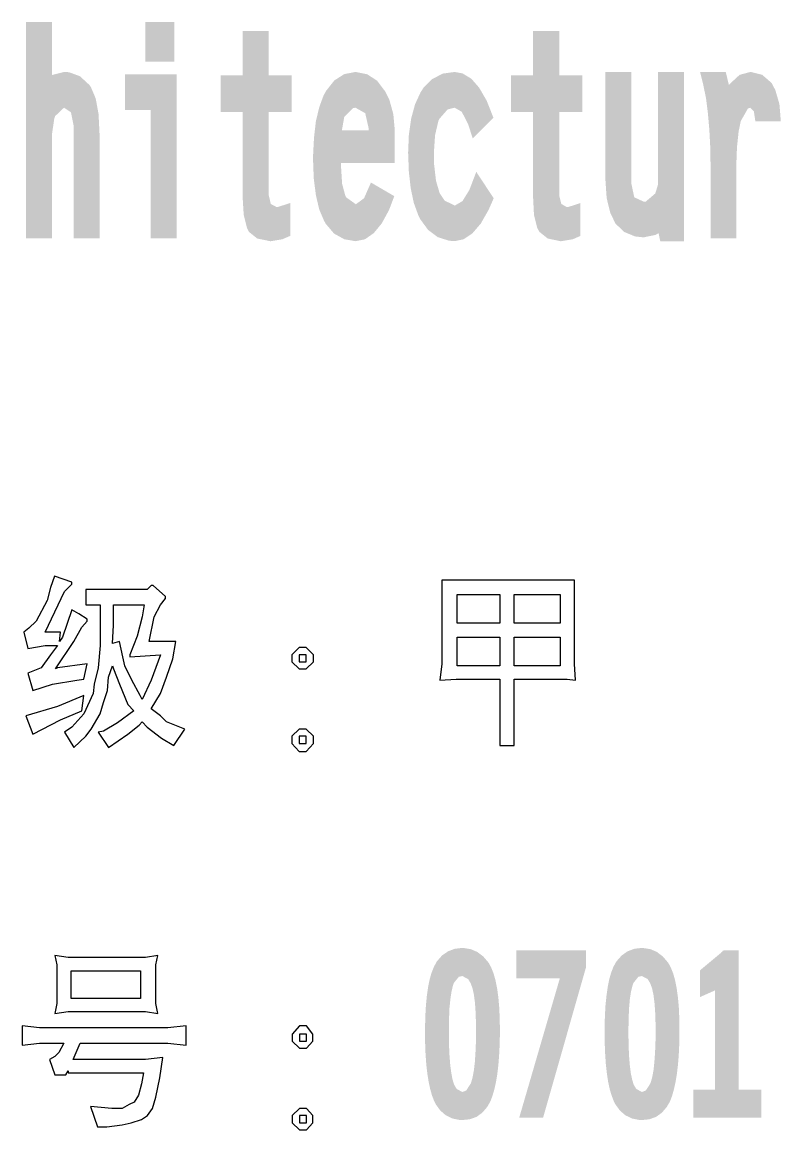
# Model space of a CAD drawing. Extents: x 1417642 to 3570900, y 124798 to 1191112.
# Drawn here: x 1610974 to 1612647, y 753024 to 755467 of the extents above; entities that cross this region are included whole.
import ezdxf

# ---------------------------------------------------------------- set-up
doc = ezdxf.new("R2010")
doc.units = 0
doc.header["$LTSCALE"] = 1000
doc.header["$MEASUREMENT"] = 0
doc.layers.add('图戳', color=211, linetype='CONTINUOUS')

msp = doc.modelspace()

# ---------------------------------------------------------------- hatches: boundary and pattern name
at = {"layer": '图戳'}
for points in [[(1611121.6, 755328.6), (1611101.1, 755347.5), (1611077, 755356.4), (1611065.9, 755356.9), (1611040.7, 755350.6), (1611039.1, 755349.6), (1611039.1, 755466.8), (1610982.4, 755466.8), (1610982.4, 754990.1), (1611039.1, 754990.1), (1611039.1, 755217.1), (1611044.4, 755253.9), (1611046.5, 755259.7), (1611065.9, 755278.1), (1611081.2, 755268.1), (1611087, 755239.2), (1611087.5, 755221.9), (1611087.5, 754990.1), (1611144.2, 754990.1), (1611144.2, 755221.9), (1611142.1, 755264.4), (1611135.8, 755298.6), (1611125.3, 755323.3)], [(1611568.3, 755349.6), (1611517.4, 755349.6), (1611517.4, 755447.3), (1611459.6, 755447.3), (1611459.6, 755349.6), (1611411.7, 755349.6), (1611411.7, 755268.6), (1611459.6, 755268.6), (1611459.6, 755084.7), (1611462.2, 755042.1), (1611469.5, 755012.7), (1611473.7, 755004.3), (1611492.1, 754989.6), (1611520.5, 754983.8), (1611522.1, 754983.8), (1611547.3, 754988), (1611564.7, 754995.4), (1611564.7, 755067.9), (1611538.4, 755059.5), (1611534.7, 755059), (1611522.1, 755065.8), (1611517.4, 755084.7), (1611517.4, 755268.6), (1611568.3, 755268.6)], [(1612209, 755349.6), (1612158, 755349.6), (1612158, 755447.3), (1612100.2, 755447.3), (1612100.2, 755349.6), (1612051.8, 755349.6), (1612051.8, 755268.6), (1612100.2, 755268.6), (1612100.2, 755084.7), (1612102.3, 755042.1), (1612109.6, 755012.7), (1612114.4, 755004.3), (1612132.8, 754989.6), (1612160.6, 754983.8), (1612162.7, 754983.8), (1612187.9, 754988), (1612204.8, 754995.4), (1612204.8, 755067.9), (1612179, 755059.5), (1612174.8, 755059), (1612162.7, 755065.8), (1612158, 755084.7), (1612158, 755268.6), (1612209, 755268.6)], [(1611998.2, 755293.3), (1611981.4, 755322.3), (1611964.1, 755342.2), (1611944.6, 755353.8), (1611927.3, 755356.9), (1611901, 755353.3), (1611877.9, 755341.2), (1611858.4, 755321.7), (1611852.1, 755311.7), (1611840, 755285.5), (1611831.6, 755254.5), (1611826.4, 755218.7), (1611824.8, 755178.8), (1611826.4, 755136.7), (1611830.6, 755100), (1611837.4, 755067.9), (1611847.4, 755040.6), (1611851.6, 755032.2), (1611868.9, 755008.5), (1611890, 754992.7), (1611914.7, 754984.9), (1611927.3, 754983.8), (1611947.3, 754988), (1611966.7, 755001.2), (1611985.1, 755022.7), (1612002.4, 755053.2), (1612013.5, 755078.4), (1611975.1, 755136.7), (1611959.9, 755096.8), (1611944.6, 755072.1), (1611927.9, 755062.4), (1611905.2, 755073.2), (1611894.2, 755090), (1611886.3, 755116.8), (1611882.1, 755153), (1611881.6, 755178.8), (1611884.2, 755217.7), (1611891.5, 755248.7), (1611893.6, 755253.4), (1611912, 755274.4), (1611927.3, 755278.1), (1611943, 755269.2), (1611957.2, 755241.8), (1611967.2, 755210.3), (1612012.9, 755256)], [(1612316.7, 755356.9), (1612259.9, 755356.9), (1612259.9, 755118.3), (1612262.6, 755078.9), (1612270.5, 755046.4), (1612282, 755022.7), (1612300.9, 755004.3), (1612325.1, 754994.3), (1612344, 754992.2), (1612369.8, 754997.5), (1612377.1, 755001.2), (1612380.8, 754983.8), (1612432.8, 754983.8), (1612432.8, 755008), (1612432.8, 755038.5), (1612432.8, 755073.2), (1612432.8, 755111), (1612432.8, 755144.6), (1612432.8, 755356.9), (1612376.1, 755356.9), (1612376.1, 755144.6), (1612376.1, 755139.9), (1612376.1, 755109.4), (1612369.8, 755088.9), (1612348.8, 755071.1), (1612344, 755071.1), (1612323.5, 755080.5), (1612316.7, 755112.6), (1612316.7, 755118.3)], [(1612574.2, 755276.5), (1612579.5, 755278.1), (1612587.3, 755269.7), (1612590.5, 755248.2), (1612646.7, 755248.2), (1612643.6, 755286), (1612634.6, 755317), (1612626.2, 755332.8), (1612605.7, 755350.6), (1612580.5, 755356.9), (1612579.5, 755356.9), (1612555.8, 755350.6), (1612534.3, 755330.7), (1612532.2, 755328), (1612525.3, 755356.9), (1612468.6, 755356.9), (1612475.4, 755329.6), (1612481.7, 755299.1), (1612485.9, 755265.5), (1612489.1, 755228.7), (1612491.2, 755188.8), (1612491.7, 755151.5), (1612491.7, 755150.9), (1612491.7, 754990.1), (1612548.5, 754990.1), (1612548.5, 755150.9), (1612550, 755191.4), (1612553.7, 755226.1), (1612558.4, 755248.7)], [(1612217, 753420.3), (1612063.5, 753420.3), (1612063.5, 753358.3), (1612159.4, 753358.3), (1612069.7, 753050.7), (1612122.4, 753050.7), (1612217, 753382.4)], [(1612553.9, 753420.3), (1612520.9, 753420.3), (1612520.9, 753418.9), (1612518.2, 753418.9), (1612518.2, 753417.6), (1612515.1, 753415.3), (1612515.1, 753414.7), (1612468.8, 753376.1), (1612468.8, 753317), (1612501.2, 753331.5), (1612501.2, 753112.5), (1612453.7, 753112.5), (1612453.7, 753050.7), (1612603.4, 753050.7), (1612603.4, 753112.5), (1612553.9, 753112.5)]]:
    msp.add_hatch(color=256, dxfattribs=at).paths.add_polyline_path(points)
h = msp.add_hatch(color=256, dxfattribs=at)
h.paths.add_polyline_path([(1611309.3, 755466.8), (1611245.1, 755466.8), (1611245.1, 755379.5), (1611309.3, 755379.5)])
h.paths.add_polyline_path([(1611314, 755351.7), (1611200.5, 755351.7), (1611200.5, 755272.9), (1611257.2, 755272.9), (1611257.2, 754990.1), (1611314, 754990.1)])
h = msp.add_hatch(color=256, dxfattribs=at)
h.paths.add_polyline_path([(1611774.4, 755313.8), (1611756.5, 755337.5), (1611734.9, 755351.7), (1611709.2, 755356.9), (1611708.7, 755356.9), (1611684, 755352.2), (1611662.4, 755338.5), (1611644, 755315.4), (1611638.2, 755304.9), (1611628.8, 755279.2), (1611621.4, 755248.2), (1611617.2, 755211.9), (1611615.1, 755170.4), (1611615.1, 755164.1), (1611616.7, 755122), (1611621.4, 755085.2), (1611628.8, 755053.7), (1611639.8, 755028), (1611643.5, 755021.7), (1611661.4, 755000.6), (1611684, 754988), (1611708.7, 754983.8), (1611729.7, 754988), (1611748.6, 755001.2), (1611766.5, 755022.7), (1611782.8, 755052.7), (1611794.3, 755083.1), (1611742.8, 755113.1), (1611727.6, 755078.4), (1611709.5, 755065.2), (1611688.2, 755080.5), (1611686.1, 755084.7), (1611679.2, 755110.5), (1611676.6, 755152.5), (1611676.6, 755156.2), (1611795.4, 755156.2), (1611795.4, 755228.2), (1611792.2, 755263.9), (1611783.3, 755296)])
h.paths.add_polyline_path([(1611730.2, 755266), (1611737.6, 755233.4), (1611737.6, 755228.2), (1611678.7, 755228.2), (1611684, 755258.1), (1611702.9, 755277.1), (1611708.7, 755278.1)], flags=16)
h = msp.add_hatch(color=256, dxfattribs=at)
h.paths.add_polyline_path([(1612025.6, 753295), (1612023.7, 753316.8), (1612021, 753336.3), (1612017.5, 753353.7), (1612013.3, 753368.9), (1612008.2, 753381.7), (1612002.5, 753392.3), (1612002.1, 753392.9), (1611990.5, 753406.4), (1611977.4, 753416.4), (1611962.9, 753422.6), (1611946.8, 753425.1), (1611944.3, 753425.3), (1611927.7, 753423.4), (1611912.9, 753417.8), (1611899.7, 753408.7), (1611888.3, 753395.8), (1611887.2, 753393.8), (1611881.6, 753383.4), (1611876.6, 753370.9), (1611872.3, 753356), (1611868.8, 753338.8), (1611866.1, 753319.5), (1611864, 753298.1), (1611862.7, 753274.3), (1611862.1, 753248.2), (1611862.1, 753241.9), (1611862.3, 753215.6), (1611863.2, 753191.3), (1611864.8, 753168.9), (1611867.1, 753148.6), (1611870, 753130.4), (1611873.5, 753114), (1611877.5, 753099.7), (1611882.2, 753087.6), (1611885.6, 753080.6), (1611895.9, 753066.5), (1611908, 753056.1), (1611922.3, 753049.2), (1611938.3, 753045.9), (1611944.3, 753045.7), (1611960.9, 753047.4), (1611975.8, 753052.8), (1611988.4, 753061.9), (1611999.2, 753074.6), (1612006.3, 753087), (1612010.9, 753099.4), (1612015, 753113.5), (1612018.5, 753129.3), (1612021.4, 753146.9), (1612023.7, 753166.2), (1612025.4, 753187.4), (1612026.6, 753210.4), (1612027.2, 753234.9), (1612027.2, 753244.6), (1612026.8, 753270.8)])
h.paths.add_polyline_path([(1611973.7, 753281.4), (1611974.5, 753256.3), (1611974.6, 753244.6), (1611974.3, 753217.7), (1611973.3, 753194), (1611971.9, 753173.1), (1611969.8, 753155.4), (1611967.1, 753140.5), (1611963.8, 753128.5), (1611962.9, 753126.2), (1611952.8, 753110.8), (1611944.3, 753107.5), (1611931.8, 753114.4), (1611926.2, 753123.9), (1611922.7, 753135.3), (1611920, 753149.6), (1611917.7, 753166.7), (1611916.1, 753187), (1611915, 753210.2), (1611914.6, 753236.3), (1611914.6, 753241.9), (1611915, 753268.5), (1611915.9, 753291.9), (1611917.9, 753311.8), (1611920.4, 753328.4), (1611923.5, 753341.7), (1611925.8, 753348.3), (1611936.6, 753361.6), (1611944.3, 753363.3), (1611957.1, 753356.6), (1611962.9, 753346.9), (1611966.9, 753335.9), (1611970, 753321.4), (1611972.3, 753303.3)], flags=16)
h = msp.add_hatch(color=256, dxfattribs=at)
h.paths.add_polyline_path([(1612417, 753336.3), (1612413.6, 753353.7), (1612409.3, 753368.9), (1612404.3, 753381.7), (1612398.5, 753392.3), (1612398.1, 753392.9), (1612386.5, 753406.4), (1612373.4, 753416.4), (1612358.9, 753422.6), (1612342.9, 753425.1), (1612340.4, 753425.3), (1612323.8, 753423.4), (1612308.7, 753417.8), (1612295.8, 753408.7), (1612284.4, 753395.8), (1612283.2, 753393.8), (1612277.4, 753383.4), (1612272.6, 753370.9), (1612268.3, 753356), (1612264.9, 753338.8), (1612262.2, 753319.5), (1612260, 753298.1), (1612258.7, 753274.3), (1612258.1, 753248.2), (1612258.1, 753241.9), (1612258.3, 753215.6), (1612259.3, 753191.3), (1612260.8, 753168.9), (1612263.1, 753148.6), (1612265.8, 753130.4), (1612269.3, 753114), (1612273.6, 753099.7), (1612278.2, 753087.6), (1612281.7, 753080.6), (1612291.9, 753066.5), (1612304.1, 753056.1), (1612318.2, 753049.2), (1612334.4, 753045.9), (1612340.4, 753045.7), (1612357, 753047.4), (1612371.7, 753052.8), (1612384.4, 753061.9), (1612395.2, 753074.6), (1612402.4, 753087), (1612407, 753099.4), (1612411, 753113.5), (1612414.5, 753129.3), (1612417.4, 753146.9), (1612419.7, 753166.2), (1612421.5, 753187.4), (1612422.6, 753210.4), (1612423, 753234.9), (1612423.2, 753244.6), (1612422.8, 753270.8), (1612421.7, 753295), (1612419.7, 753316.8)])
h.paths.add_polyline_path([(1612365.9, 753321.4), (1612368.2, 753303.3), (1612369.7, 753281.4), (1612370.5, 753256.3), (1612370.5, 753244.6), (1612370.3, 753217.7), (1612369.3, 753194), (1612367.8, 753173.1), (1612365.9, 753155.4), (1612363.2, 753140.5), (1612359.7, 753128.5), (1612358.9, 753126.2), (1612348.9, 753110.8), (1612340.4, 753107.5), (1612327.8, 753114.4), (1612322.2, 753123.9), (1612318.7, 753135.3), (1612315.8, 753149.6), (1612313.7, 753166.7), (1612312, 753187), (1612311, 753210.2), (1612310.6, 753236.3), (1612310.6, 753241.9), (1612311, 753268.5), (1612312, 753291.9), (1612313.7, 753311.8), (1612316.2, 753328.4), (1612319.5, 753341.7), (1612321.8, 753348.3), (1612332.5, 753361.6), (1612340.4, 753363.3), (1612353.1, 753356.6), (1612358.9, 753346.9), (1612362.8, 753335.9)], flags=16)

# ---------------------------------------------------------------- linework, layer by layer
for p, q in [((1611044.8, 754245.1), (1611035.8, 754220.3)), ((1611083, 754231.6), (1611044.8, 754245.1)), ((1611067.2, 754211.3), (1611083, 754227.1)), ((1611083, 754227.1), (1611083, 754231.6)), ((1611258.3, 754224.8), (1611249.3, 754215.8)), ((1611262.8, 754224.8), (1611258.3, 754224.8)), ((1611289.8, 754200.1), (1611262.8, 754224.8)), ((1611899.1, 754236.1), (1611899.1, 754051.7)), ((1612191.4, 754236.1), (1611899.1, 754236.1)), ((1612191.4, 754051.7), (1612191.4, 754236.1)), ((1611024.5, 754121.4), (1611067.2, 754211.3)), ((1611035.8, 754220.3), (1611029, 754191.1)), ((1611114.4, 754215.8), (1611114.4, 754182.1)), ((1611249.3, 754215.8), (1611114.4, 754215.8)), ((1611289.8, 754195.6), (1611289.8, 754200.1)), ((1611932.8, 754141.6), (1611932.8, 754204.6)), ((1611932.8, 754204.6), (1611991.3, 754204.6)), ((1611991.3, 754204.6), (1612027.3, 754204.6)), ((1612027.3, 754204.6), (1612027.3, 754141.6)), ((1612058.7, 754204.6), (1612117.2, 754204.6)), ((1612058.7, 754141.6), (1612058.7, 754204.6)), ((1612117.2, 754204.6), (1612159.9, 754204.6)), ((1612159.9, 754204.6), (1612159.9, 754141.6)), ((1611029, 754191.1), (1611004.3, 754146.1)), ((1611114.4, 754182.1), (1611145.9, 754182.1)), ((1611145.9, 754182.1), (1611145.9, 754121.4)), ((1611175.2, 754182.1), (1611233.6, 754182.1)), ((1611175.2, 754137.2), (1611175.2, 754182.1)), ((1611233.6, 754182.1), (1611242.6, 754182.1)), ((1611242.6, 754182.1), (1611238.1, 754155.1)), ((1611265.1, 754155.1), (1611278.6, 754182.1)), ((1611278.6, 754182.1), (1611289.8, 754195.6)), ((1611083, 754170.9), (1611062.7, 754110.2)), ((1611098.7, 754161.9), (1611083, 754170.9)), ((1611116.7, 754150.6), (1611098.7, 754161.9)), ((1611116.7, 754146.1), (1611116.7, 754150.6)), ((1611238.1, 754155.1), (1611226.9, 754112.4)), ((1611253.8, 754101.2), (1611265.1, 754155.1)), ((1610988.5, 754130.4), (1610977.3, 754121.4)), ((1611004.3, 754146.1), (1610988.5, 754130.4)), ((1611087.5, 754101.2), (1611105.5, 754132.7)), ((1611105.5, 754132.7), (1611116.7, 754146.1)), ((1611172.9, 754096.7), (1611175.2, 754137.2)), ((1611968.8, 754141.6), (1611932.8, 754141.6)), ((1612027.3, 754141.6), (1611968.8, 754141.6)), ((1612101.5, 754141.6), (1612058.7, 754141.6)), ((1612159.9, 754141.6), (1612101.5, 754141.6)), ((1610977.3, 754121.4), (1610986.3, 754085.4)), ((1611058.2, 754121.4), (1611024.5, 754121.4)), ((1611056, 754101.2), (1611058.2, 754121.4)), ((1611062.7, 754110.2), (1611056, 754101.2)), ((1611145.9, 754121.4), (1611145.9, 754092.2)), ((1611226.9, 754112.4), (1611211.1, 754071.9)), ((1611932.8, 754047.2), (1611932.8, 754110.2)), ((1611932.8, 754110.2), (1611991.3, 754110.2)), ((1611991.3, 754110.2), (1612027.3, 754110.2)), ((1612027.3, 754110.2), (1612027.3, 754047.2)), ((1612058.7, 754110.2), (1612117.2, 754110.2)), ((1612058.7, 754047.2), (1612058.7, 754110.2)), ((1612117.2, 754110.2), (1612159.9, 754110.2)), ((1612159.9, 754110.2), (1612159.9, 754047.2)), ((1610986.3, 754085.4), (1611024.5, 754092.2)), ((1611024.5, 754092.2), (1611051.5, 754092.2)), ((1611051.5, 754092.2), (1611035.8, 754071.9)), ((1611047, 754040.5), (1611087.5, 754101.2)), ((1611145.9, 754092.2), (1611141.4, 754042.7)), ((1611188.6, 754101.2), (1611172.9, 754096.7)), ((1611195.4, 754067.5), (1611188.6, 754101.2)), ((1611312.3, 754101.2), (1611253.8, 754101.2)), ((1611305.6, 754063), (1611312.3, 754101.2)), ((1611584.3, 754087.7), (1611568.6, 754071.9)), ((1611600.1, 754087.7), (1611584.3, 754087.7)), ((1611615.8, 754071.9), (1611600.1, 754087.7)), ((1611035.8, 754071.9), (1611015.5, 754042.7)), ((1611199.9, 754047.2), (1611195.4, 754067.5)), ((1611211.1, 754067.5), (1611278.6, 754071.9)), ((1611211.1, 754071.9), (1611211.1, 754067.5)), ((1611278.6, 754071.9), (1611258.3, 754015.7)), ((1611292.1, 754022.5), (1611305.6, 754063)), ((1611568.6, 754071.9), (1611568.6, 754056.2)), ((1611568.6, 754056.2), (1611584.3, 754040.5)), ((1611600.1, 754071.9), (1611584.3, 754071.9)), ((1611584.3, 754071.9), (1611584.3, 754056.2)), ((1611584.3, 754056.2), (1611600.1, 754056.2)), ((1611600.1, 754056.2), (1611600.1, 754071.9)), ((1611600.1, 754040.5), (1611615.8, 754056.2)), ((1611615.8, 754056.2), (1611615.8, 754071.9)), ((1611015.5, 754042.7), (1610986.3, 754031.5)), ((1610986.3, 754031.5), (1610997.5, 753993.3)), ((1611051.5, 754042.7), (1611047, 754040.5)), ((1611116.7, 754051.7), (1611051.5, 754042.7)), ((1611110, 754018), (1611116.7, 754051.7)), ((1611141.4, 754042.7), (1611132.4, 754006.7)), ((1611163.9, 754022.5), (1611172.9, 754047.2)), ((1611172.9, 754047.2), (1611175.2, 754040.5)), ((1611175.2, 754040.5), (1611188.6, 754006.7)), ((1611215.6, 754015.7), (1611199.9, 754047.2)), ((1611584.3, 754040.5), (1611600.1, 754040.5)), ((1611899.1, 754051.7), (1611894.6, 754015.7)), ((1611968.8, 754047.2), (1611932.8, 754047.2)), ((1612027.3, 754047.2), (1611968.8, 754047.2)), ((1612101.5, 754047.2), (1612058.7, 754047.2)), ((1612159.9, 754047.2), (1612101.5, 754047.2)), ((1612193.6, 754015.7), (1612191.4, 754051.7)), ((1610997.5, 753993.3), (1611040.3, 754006.7)), ((1611040.3, 754006.7), (1611094.2, 754015.7)), ((1611094.2, 754015.7), (1611110, 754018)), ((1611132.4, 754006.7), (1611130.2, 753986.5)), ((1611161.7, 753993.3), (1611163.9, 754022.5)), ((1611188.6, 754006.7), (1611206.6, 753961.8)), ((1611233.6, 753982), (1611215.6, 754015.7)), ((1611258.3, 754015.7), (1611238.1, 753973)), ((1611278.6, 753986.5), (1611292.1, 754022.5)), ((1611894.6, 754015.7), (1611930.6, 754018)), ((1611930.6, 754018), (1611989, 754018)), ((1611989, 754018), (1612027.3, 754018)), ((1612027.3, 754018), (1612027.3, 753871.8)), ((1612058.7, 754018), (1612117.2, 754018)), ((1612058.7, 753871.8), (1612058.7, 754018)), ((1612117.2, 754018), (1612175.7, 754018)), ((1612175.7, 754018), (1612193.6, 754015.7)), ((1611110, 753982), (1611051.5, 753957.3)), ((1611105.5, 753948.3), (1611110, 753982)), ((1611130.2, 753986.5), (1611110, 753941.5)), ((1611152.7, 753966.3), (1611161.7, 753993.3)), ((1611238.1, 753973), (1611233.6, 753982)), ((1611258.3, 753952.8), (1611278.6, 753986.5)), ((1611051.5, 753957.3), (1610981.8, 753937.1)), ((1611145.9, 753941.5), (1611152.7, 753966.3)), ((1611206.6, 753961.8), (1611220.1, 753948.3)), ((1610981.8, 753937.1), (1610997.5, 753896.6)), ((1611058.2, 753928.1), (1611105.5, 753948.3)), ((1611110, 753941.5), (1611083, 753912.3)), ((1611125.7, 753907.8), (1611145.9, 753941.5)), ((1611220.1, 753948.3), (1611184.1, 753921.3)), ((1611278.6, 753937.1), (1611258.3, 753952.8)), ((1611292.1, 753923.6), (1611278.6, 753937.1)), ((1610997.5, 753896.6), (1611058.2, 753928.1)), ((1611083, 753912.3), (1611067.2, 753901.1)), ((1611114.4, 753892.1), (1611125.7, 753907.8)), ((1611184.1, 753921.3), (1611152.7, 753903.3)), ((1611206.6, 753896.6), (1611231.4, 753916.8)), ((1611231.4, 753916.8), (1611238.1, 753923.6)), ((1611238.1, 753923.6), (1611249.3, 753912.3)), ((1611249.3, 753912.3), (1611280.8, 753887.6)), ((1611332.5, 753907.8), (1611292.1, 753923.6)), ((1611307.8, 753871.8), (1611332.5, 753907.8)), ((1611584.3, 753907.8), (1611568.6, 753892.1)), ((1611600.1, 753907.8), (1611584.3, 753907.8)), ((1611615.8, 753892.1), (1611600.1, 753907.8)), ((1611067.2, 753901.1), (1611087.5, 753867.4)), ((1611087.5, 753867.4), (1611114.4, 753892.1)), ((1611152.7, 753903.3), (1611141.4, 753901.1)), ((1611141.4, 753901.1), (1611163.9, 753867.4)), ((1611163.9, 753867.4), (1611206.6, 753896.6)), ((1611280.8, 753887.6), (1611307.8, 753871.8)), ((1611568.6, 753892.1), (1611568.6, 753876.3)), ((1611600.1, 753892.1), (1611584.3, 753892.1)), ((1611584.3, 753892.1), (1611584.3, 753876.3)), ((1611600.1, 753876.3), (1611600.1, 753892.1)), ((1611615.8, 753876.3), (1611615.8, 753892.1)), ((1611568.6, 753876.3), (1611584.3, 753858.4)), ((1611584.3, 753876.3), (1611600.1, 753876.3)), ((1611584.3, 753858.4), (1611600.1, 753858.4)), ((1611600.1, 753858.4), (1611615.8, 753876.3)), ((1612027.3, 753871.8), (1612058.7, 753871.8)), ((1611045.6, 753408.6), (1611050.1, 753388.3)), ((1611074.8, 753404.1), (1611045.6, 753408.6)), ((1611245.7, 753404.1), (1611074.8, 753404.1)), ((1611272.7, 753408.6), (1611245.7, 753404.1)), ((1611268.2, 753388.3), (1611272.7, 753408.6)), ((1611050.1, 753388.3), (1611050.1, 753325.4)), ((1611081.5, 753374.8), (1611234.4, 753374.8)), ((1611081.5, 753314.1), (1611081.5, 753374.8)), ((1611234.4, 753374.8), (1611234.4, 753314.1)), ((1611268.2, 753363.6), (1611268.2, 753388.3)), ((1611268.2, 753302.9), (1611268.2, 753363.6)), ((1611050.1, 753325.4), (1611050.1, 753302.9)), ((1611050.1, 753302.9), (1611045.6, 753280.4)), ((1611234.4, 753314.1), (1611081.5, 753314.1)), ((1611272.7, 753280.4), (1611268.2, 753302.9)), ((1611045.6, 753280.4), (1611074.8, 753284.9)), ((1611074.8, 753284.9), (1611245.7, 753284.9)), ((1611245.7, 753284.9), (1611272.7, 753280.4)), ((1610973.6, 753253.4), (1610973.6, 753210.7)), ((1611011.8, 753248.9), (1610973.6, 753253.4)), ((1611295.1, 753248.9), (1611011.8, 753248.9)), ((1611335.6, 753253.4), (1611295.1, 753248.9)), ((1611335.6, 753210.7), (1611335.6, 753253.4)), ((1611585.2, 753253.4), (1611569.4, 753235.4)), ((1611600.9, 753253.4), (1611585.2, 753253.4)), ((1611614.4, 753235.4), (1611600.9, 753253.4)), ((1611569.4, 753235.4), (1611569.4, 753219.7)), ((1611600.9, 753235.4), (1611585.2, 753235.4)), ((1611585.2, 753235.4), (1611585.2, 753219.7)), ((1611600.9, 753219.7), (1611600.9, 753235.4)), ((1611614.4, 753219.7), (1611614.4, 753235.4)), ((1610973.6, 753210.7), (1611011.8, 753215.2)), ((1611011.8, 753215.2), (1611065.8, 753215.2)), ((1611065.8, 753215.2), (1611054.6, 753195)), ((1611086, 753179.2), (1611101.8, 753215.2)), ((1611101.8, 753215.2), (1611295.1, 753215.2)), ((1611295.1, 753215.2), (1611335.6, 753210.7)), ((1611569.4, 753219.7), (1611585.2, 753204)), ((1611585.2, 753219.7), (1611600.9, 753219.7)), ((1611585.2, 753204), (1611600.9, 753204)), ((1611600.9, 753204), (1611614.4, 753219.7)), ((1611045.6, 753186), (1611034.3, 753179.2)), ((1611034.3, 753179.2), (1611045.6, 753145.5)), ((1611054.6, 753195), (1611045.6, 753186)), ((1611245.7, 753179.2), (1611086, 753179.2)), ((1611283.9, 753183.7), (1611245.7, 753179.2)), ((1611277.2, 753138.8), (1611283.9, 753183.7)), ((1611070.3, 753145.5), (1611074.8, 753154.5)), ((1611074.8, 753154.5), (1611074.8, 753150)), ((1611074.8, 753150), (1611241.2, 753150)), ((1611241.2, 753150), (1611236.7, 753125.3)), ((1611045.6, 753145.5), (1611070.3, 753145.5)), ((1611236.7, 753125.3), (1611229.9, 753100.5)), ((1611268.2, 753096), (1611277.2, 753138.8)), ((1611229.9, 753100.5), (1611220.9, 753084.8)), ((1611124.3, 753075.8), (1611140, 753030.8)), ((1611171.5, 753071.3), (1611124.3, 753075.8)), ((1611209.7, 753080.3), (1611194, 753071.3)), ((1611220.9, 753084.8), (1611209.7, 753080.3)), ((1611261.4, 753071.3), (1611268.2, 753096)), ((1611194, 753071.3), (1611171.5, 753071.3)), ((1611236.7, 753046.6), (1611250.2, 753055.6)), ((1611250.2, 753055.6), (1611261.4, 753071.3)), ((1611585.2, 753071.3), (1611569.4, 753055.6)), ((1611569.4, 753055.6), (1611569.4, 753039.8)), ((1611600.9, 753071.3), (1611585.2, 753071.3)), ((1611600.9, 753055.6), (1611585.2, 753055.6)), ((1611585.2, 753055.6), (1611585.2, 753039.8)), ((1611614.4, 753055.6), (1611600.9, 753071.3)), ((1611600.9, 753039.8), (1611600.9, 753055.6)), ((1611614.4, 753039.8), (1611614.4, 753055.6)), ((1611140, 753030.8), (1611160.2, 753030.8)), ((1611160.2, 753030.8), (1611194, 753035.3)), ((1611194, 753035.3), (1611214.2, 753039.8)), ((1611214.2, 753039.8), (1611236.7, 753046.6)), ((1611569.4, 753039.8), (1611585.2, 753024.1)), ((1611585.2, 753039.8), (1611600.9, 753039.8)), ((1611600.9, 753024.1), (1611614.4, 753039.8)), ((1611585.2, 753024.1), (1611600.9, 753024.1))]:
    msp.add_line(p, q, dxfattribs=at)

doc.saveas('drawing.dxf')
